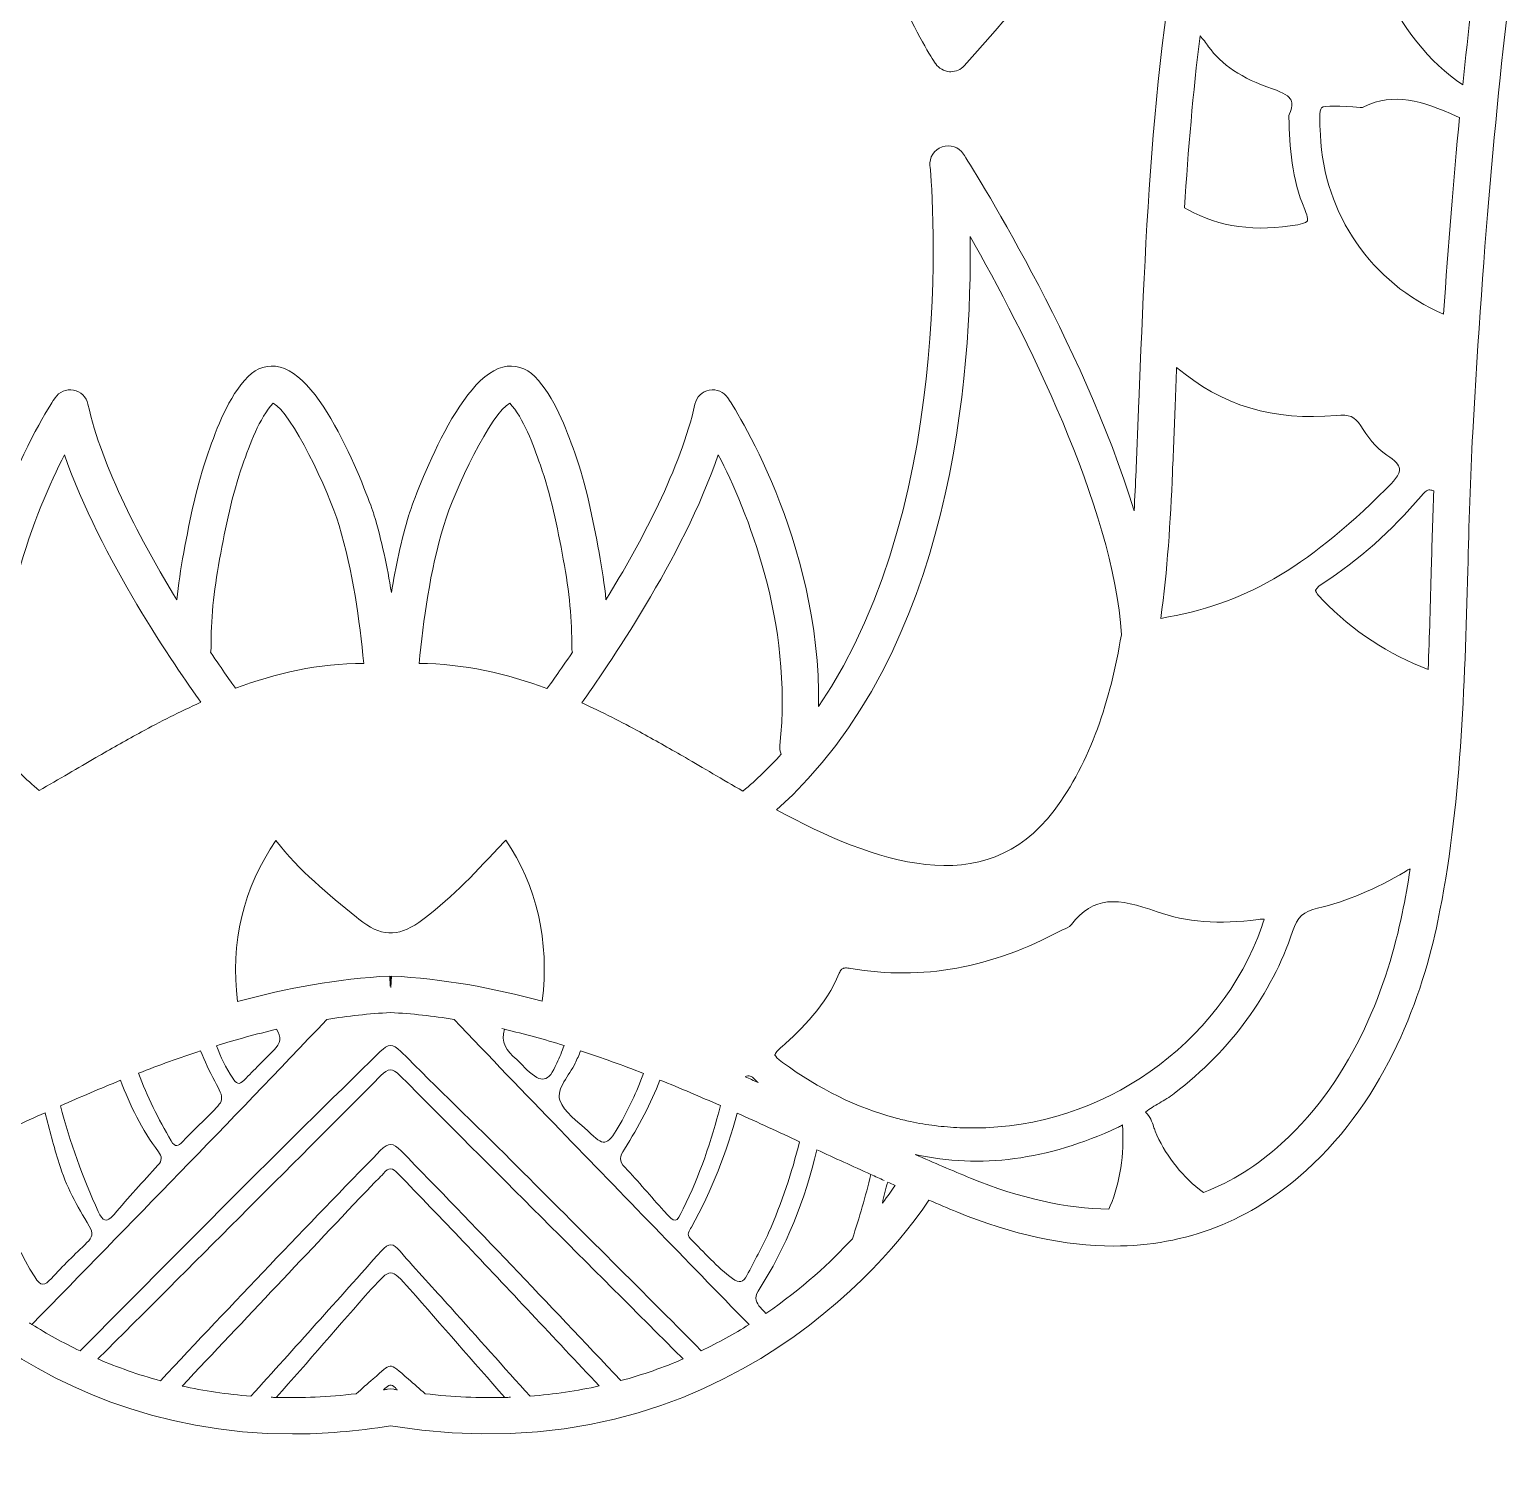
# Model space of a CAD drawing. Extents: x 467 to 2534, y -2987 to -13.
# Drawn here: x 1389.7 to 1841.4, y -2986.7 to -2541.4 of the extents above; entities that cross this region are included whole.
import ezdxf

# ---------------------------------------------------------------- set-up
doc = ezdxf.new("R2010")
doc.units = 0
doc.header["$MEASUREMENT"] = 0
doc.layers.add('Layer 1', color=7, linetype='Continuous')

# ---------------------------------------------------------------- blocks, each defined once
blk = doc.blocks.new('block 2')
at = {"layer": 'Layer 1', "lineweight": 0}
for points, knots in [([(2529.46, -1453.51), (2526.66, -1452.4), (2523.54, -1453.69), (2522.31, -1456.43), (2522.01, -1457.14), (2505.06, -1493.98), (2462.33, -1535.12), (2461.96, -1524.73), (2462.23, -1514.31), (2463.46, -1503.86), (2465.51, -1486.58), (2472.78, -1450.83), (2489.36, -1439.91), (2448.7, -1466.6), (2405.02, -1490.26), (2349.29, -1559.44), (2349.18, -1550.69), (2349.51, -1541.88), (2350.55, -1533.09), (2352.56, -1515.79), (2359.83, -1480.06), (2376.47, -1469.14), (2332.22, -1498.2), (2284.39, -1523.62), (2221.44, -1607.9), (2220.15, -1592.27), (2219.84, -1576.66), (2221.67, -1561.01), (2223.71, -1543.71), (2230.98, -1507.92), (2247.57, -1497.05), (2201.24, -1527.46), (2150.89, -1553.93), (2083.38, -1648.38), (2078.18, -1655.68), (2073.43, -1663.39), (2069.41, -1671.45), (2068.67, -1658.58), (2068.71, -1645.7), (2070.22, -1632.76), (2072.24, -1615.46), (2079.51, -1579.68), (2096.13, -1568.76), (2067.51, -1587.56), (2037.38, -1604.86), (2002.64, -1637.56), (2001.15, -1616.4), (1985.47, -1599.69), (1974.86, -1588.38), (1960.13, -1572.71), (1944.55, -1557.53), (1928.53, -1543.21), (1922.83, -1538.13), (1916.99, -1533.18), (1911.36, -1528.38), (1909.94, -1527.19), (1908.55, -1525.99), (1907.16, -1524.8), (1924.28, -1508.4), (1986.82, -1437.6), (2002.4, -1266.13), (2020.09, -1071.6), (1834.51, -783.21), (1826.61, -771.04), (1826.61, -771.04), (1826.16, -771.31), (1826.16, -771.31), (1826.06, -770.89), (1825.96, -770.46), (1825.84, -770.02), (1801.91, -674.85), (1777.15, -576.45), (1776.9, -476.35), (1776.9, -476.35), (1776.86, -467.66), (1776.86, -467.66), (1776.47, -328.94), (1776.03, -171.69), (1864.04, -53.82), (1864.04, -53.82), (1894.69, -12.76), (1894.69, -12.76), (1894.69, -12.76), (1855.9, -46.24), (1855.9, -46.24), (1855.26, -46.8), (1791.47, -102.35), (1728.66, -198.53), (1670.68, -287.35), (1601.55, -430.11), (1601.55, -606.03), (1601.55, -606.03), (1602.51, -629.38), (1602.51, -629.38), (1534.49, -529.66), (1505.77, -471.11), (1505.48, -470.5), (1505.48, -470.5), (1500.45, -460.17), (1500.45, -460.17), (1500.45, -460.17), (1495.41, -470.5), (1495.41, -470.5), (1495.12, -471.11), (1466.41, -529.66), (1398.39, -629.38), (1398.39, -629.38), (1399.35, -605.8), (1399.35, -605.8), (1399.35, -430.11), (1330.22, -287.35), (1272.24, -198.53), (1209.43, -102.35), (1145.62, -46.8), (1144.99, -46.24), (1144.99, -46.24), (1106.21, -12.76), (1106.21, -12.76), (1106.21, -12.76), (1136.85, -53.82), (1136.85, -53.82), (1224.87, -171.69), (1224.42, -328.92), (1224.03, -467.63), (1224.03, -467.63), (1224, -476.35), (1224, -476.35), (1223.74, -576.45), (1199, -674.85), (1175.06, -770.02), (1174.94, -770.46), (1174.84, -770.89), (1174.73, -771.31), (1174.73, -771.31), (1174.29, -771.04), (1174.29, -771.04), (1166.39, -783.21), (980.81, -1071.6), (998.5, -1266.13), (1014.08, -1437.59), (1076.62, -1508.4), (1093.73, -1524.8), (1092.35, -1525.99), (1090.95, -1527.17), (1089.55, -1528.37), (1083.9, -1533.16), (1078.07, -1538.13), (1072.37, -1543.21), (1056.33, -1557.54), (1040.75, -1572.75), (1026.04, -1588.38), (1015.43, -1599.69), (999.73, -1616.4), (998.26, -1637.56), (963.52, -1604.86), (933.38, -1587.56), (904.77, -1568.76), (921.39, -1579.68), (928.66, -1615.46), (930.67, -1632.76), (932.19, -1645.7), (932.22, -1658.58), (931.49, -1671.45), (927.46, -1663.39), (922.72, -1655.68), (917.52, -1648.38), (850.01, -1553.93), (799.66, -1527.46), (753.33, -1497.05), (769.91, -1507.92), (777.18, -1543.71), (779.23, -1561.01), (781.06, -1576.66), (780.75, -1592.27), (779.45, -1607.9), (716.5, -1523.62), (668.67, -1498.2), (624.45, -1469.14), (641.07, -1480.06), (648.33, -1515.79), (650.35, -1533.09), (651.39, -1541.88), (651.71, -1550.69), (651.61, -1559.44), (595.88, -1490.26), (552.2, -1466.6), (511.53, -1439.91), (528.12, -1450.83), (535.39, -1486.58), (537.44, -1503.86), (538.67, -1514.31), (538.94, -1524.73), (538.56, -1535.14), (495.8, -1493.95), (478.89, -1457.12), (478.58, -1456.43), (477.36, -1453.69), (474.23, -1452.4), (471.43, -1453.51), (468.64, -1454.6), (467.22, -1457.69), (468.19, -1460.52), (468.53, -1461.53), (487.8, -1515.53), (535.25, -1573.57), (539.16, -1578.35), (543.26, -1583.14), (547.54, -1587.92), (572.08, -1615.39), (603.01, -1642.86), (641.36, -1665.25), (645.86, -1667.9), (650.54, -1670.47), (655.26, -1672.98), (666.75, -1679.06), (678.86, -1684.6), (691.61, -1689.6), (695.99, -1691.34), (700.52, -1693.03), (705.09, -1694.58), (712.22, -1697.09), (719.52, -1699.36), (727.05, -1701.44), (742.29, -1705.66), (756.83, -1709.87), (770.7, -1714.05), (775.61, -1715.54), (780.46, -1716.99), (785.24, -1718.44), (791.57, -1720.42), (797.74, -1722.36), (803.79, -1724.33), (808.38, -1725.79), (812.85, -1727.24), (817.25, -1728.73), (824.69, -1731.2), (831.91, -1733.66), (838.92, -1736.12), (824.16, -1753.71), (812.62, -1777.16), (804.59, -1805.94), (796.16, -1836.13), (793.33, -1869.47), (796.19, -1905.03), (796.86, -1913.36), (798.39, -1921.55), (799.86, -1929.47), (801.84, -1940.01), (803.68, -1949.98), (803.67, -1960.2), (803.65, -1970.62), (802.25, -1981.32), (800.88, -1991.66), (799.55, -2001.9), (798.15, -2012.48), (798.02, -2023.15), (797.69, -2049.1), (805.03, -2075.53), (818.73, -2097.6), (822.16, -2103.14), (826, -2108.43), (829.72, -2113.55), (834.24, -2119.8), (838.51, -2125.68), (842.18, -2132.05), (849.57, -2144.9), (849.31, -2156.31), (849.02, -2169.5), (848.83, -2177.92), (848.63, -2186.62), (850.46, -2196.24), (859.11, -2241.87), (894.04, -2276.66), (931.34, -2296.41), (845.27, -2282.98), (775.65, -2255.4), (753.11, -2235.68), (753.11, -2235.68), (745.04, -2243.34), (745.04, -2243.34), (746.78, -2245.54), (788.29, -2297.74), (859.99, -2343.72), (911.24, -2376.57), (985.75, -2410.56), (1074.79, -2410.55), (1094.47, -2410.55), (1114.88, -2408.89), (1135.88, -2405.19), (1004.05, -2511.85), (828.85, -2475.27), (821.16, -2473.6), (821.16, -2473.6), (821.14, -2473.73), (821.14, -2473.73), (821.14, -2473.73), (819.86, -2473.43), (819.86, -2473.43), (819.86, -2473.43), (819.86, -2479.3), (819.86, -2479.3), (819.86, -2479.3), (817.52, -2484.09), (817.52, -2484.09), (817.52, -2484.09), (818, -2484.26), (818, -2484.26), (818, -2484.26), (817.98, -2484.3), (817.98, -2484.3), (821.5, -2485.63), (905.38, -2516.96), (1015.15, -2522.5), (1025.87, -2523.03), (1036.45, -2523.3), (1046.89, -2523.3), (1084.88, -2523.3), (1121, -2519.7), (1155.06, -2512.67), (1161.03, -2557.91), (1165.33, -2606.49), (1168.57, -2665.02), (1169.34, -2678.86), (1169.74, -2693.31), (1170.11, -2707.27), (1171.08, -2743.03), (1172.11, -2780.03), (1179.29, -2814.77), (1183.93, -2837.21), (1194.7, -2868.69), (1219.68, -2891.32), (1248.16, -2917.1), (1284.2, -2921.37), (1326.79, -2904), (1329.64, -2902.84), (1332.51, -2901.61), (1335.36, -2900.4), (1341.96, -2910.43), (1386.02, -2972.1), (1470.35, -2972.1), (1479.87, -2972.1), (1489.9, -2971.31), (1500.45, -2969.59), (1604.45, -2986.69), (1658.19, -2911.56), (1665.54, -2900.4), (1668.39, -2901.61), (1671.26, -2902.84), (1674.11, -2904), (1691.22, -2910.98), (1707.28, -2914.46), (1722.21, -2914.46), (1744.44, -2914.46), (1764.19, -2906.74), (1781.22, -2891.32), (1806.2, -2868.69), (1816.96, -2837.21), (1821.61, -2814.77), (1828.79, -2780.03), (1829.81, -2743.03), (1830.79, -2707.27), (1831.16, -2693.31), (1831.55, -2678.86), (1832.32, -2665.02), (1835.56, -2606.49), (1839.86, -2557.91), (1845.84, -2512.67), (1879.9, -2519.72), (1916.02, -2523.3), (1954, -2523.3), (1964.43, -2523.3), (1975.03, -2523.03), (1985.74, -2522.5), (2095.5, -2516.96), (2179.4, -2485.63), (2182.91, -2484.3), (2182.91, -2484.3), (2182.9, -2484.24), (2182.9, -2484.24), (2182.9, -2484.24), (2183.43, -2484.06), (2183.43, -2484.06), (2183.43, -2484.06), (2181.04, -2479.02), (2181.04, -2479.02), (2181.04, -2479.02), (2181.04, -2473.43), (2181.04, -2473.43), (2181.04, -2473.43), (2179.6, -2473.48), (2179.6, -2473.48), (2179.6, -2473.48), (2179.07, -2473.75), (2179.07, -2473.75), (2164.96, -2476.7), (1994.19, -2509.67), (1865.02, -2405.19), (1886.02, -2408.89), (1906.41, -2410.55), (1926.1, -2410.55), (2015.14, -2410.55), (2089.66, -2376.57), (2140.9, -2343.72), (2212.6, -2297.74), (2254.12, -2245.54), (2255.86, -2243.34), (2255.86, -2243.34), (2247.79, -2235.68), (2247.79, -2235.68), (2225.25, -2255.4), (2155.63, -2282.98), (2069.58, -2296.41), (2106.86, -2276.66), (2141.79, -2241.87), (2150.44, -2196.24), (2152.27, -2186.62), (2152.06, -2177.92), (2151.87, -2169.5), (2151.58, -2156.31), (2151.33, -2144.9), (2158.72, -2132.05), (2162.39, -2125.68), (2166.65, -2119.8), (2171.17, -2113.55), (2174.89, -2108.43), (2178.73, -2103.14), (2182.16, -2097.6), (2195.87, -2075.53), (2203.2, -2049.1), (2202.88, -2023.15), (2202.74, -2012.48), (2201.34, -2001.9), (2200.01, -1991.66), (2198.65, -1981.32), (2197.25, -1970.62), (2197.23, -1960.2), (2197.21, -1949.98), (2199.06, -1940.01), (2201.04, -1929.47), (2202.5, -1921.55), (2204.04, -1913.36), (2204.7, -1905.03), (2207.57, -1869.47), (2204.74, -1836.13), (2196.31, -1805.94), (2188.27, -1777.14), (2176.74, -1753.69), (2161.98, -1736.1), (2194.55, -1724.72), (2231.51, -1713.22), (2273.85, -1701.44), (2465.76, -1648.15), (2532.07, -1462.41), (2532.7, -1460.52), (2533.68, -1457.69), (2532.26, -1454.6), (2529.46, -1453.51)], [0, 0, 0, 0, 1, 1, 1, 2, 2, 2, 3, 3, 3, 4, 4, 4, 5, 5, 5, 6, 6, 6, 7, 7, 7, 8, 8, 8, 9, 9, 9, 10, 10, 10, 11, 11, 11, 12, 12, 12, 13, 13, 13, 14, 14, 14, 15, 15, 15, 16, 16, 16, 17, 17, 17, 18, 18, 18, 19, 19, 19, 20, 20, 20, 21, 21, 21, 22, 22, 22, 23, 23, 23, 24, 24, 24, 25, 25, 25, 26, 26, 26, 27, 27, 27, 28, 28, 28, 29, 29, 29, 30, 30, 30, 31, 31, 31, 32, 32, 32, 33, 33, 33, 34, 34, 34, 35, 35, 35, 36, 36, 36, 37, 37, 37, 38, 38, 38, 39, 39, 39, 40, 40, 40, 41, 41, 41, 42, 42, 42, 43, 43, 43, 44, 44, 44, 45, 45, 45, 46, 46, 46, 47, 47, 47, 48, 48, 48, 49, 49, 49, 50, 50, 50, 51, 51, 51, 52, 52, 52, 53, 53, 53, 54, 54, 54, 55, 55, 55, 56, 56, 56, 57, 57, 57, 58, 58, 58, 59, 59, 59, 60, 60, 60, 61, 61, 61, 62, 62, 62, 63, 63, 63, 64, 64, 64, 65, 65, 65, 66, 66, 66, 67, 67, 67, 68, 68, 68, 69, 69, 69, 70, 70, 70, 71, 71, 71, 72, 72, 72, 73, 73, 73, 74, 74, 74, 75, 75, 75, 76, 76, 76, 77, 77, 77, 78, 78, 78, 79, 79, 79, 80, 80, 80, 81, 81, 81, 82, 82, 82, 83, 83, 83, 84, 84, 84, 85, 85, 85, 86, 86, 86, 87, 87, 87, 88, 88, 88, 89, 89, 89, 90, 90, 90, 91, 91, 91, 92, 92, 92, 93, 93, 93, 94, 94, 94, 95, 95, 95, 96, 96, 96, 97, 97, 97, 98, 98, 98, 99, 99, 99, 100, 100, 100, 101, 101, 101, 102, 102, 102, 103, 103, 103, 104, 104, 104, 105, 105, 105, 106, 106, 106, 107, 107, 107, 108, 108, 108, 109, 109, 109, 110, 110, 110, 111, 111, 111, 112, 112, 112, 113, 113, 113, 114, 114, 114, 115, 115, 115, 116, 116, 116, 117, 117, 117, 118, 118, 118, 119, 119, 119, 120, 120, 120, 121, 121, 121, 122, 122, 122, 123, 123, 123, 124, 124, 124, 125, 125, 125, 126, 126, 126, 127, 127, 127, 128, 128, 128, 129, 129, 129, 130, 130, 130, 131, 131, 131, 132, 132, 132, 133, 133, 133, 134, 134, 134, 135, 135, 135, 136, 136, 136, 137, 137, 137, 138, 138, 138, 139, 139, 139, 140, 140, 140, 141, 141, 141, 142, 142, 142, 143, 143, 143, 144, 144, 144, 145, 145, 145, 146, 146, 146, 147, 147, 147, 148, 148, 148, 149, 149, 149, 150, 150, 150, 151, 151, 151, 152, 152, 152, 152]), ([(1729.9, -2655.82), (1729.61, -2662.78), (1729.34, -2669.76), (1729.05, -2676.74), (1728.88, -2680.84), (1728.68, -2684.95), (1728.45, -2689.04), (1712.84, -2637.32), (1678.01, -2582.55), (1676.14, -2579.61), (1674.72, -2577.43), (1672.01, -2576.51), (1669.57, -2577.36), (1667.13, -2578.21), (1665.59, -2580.64), (1665.86, -2583.21), (1665.98, -2584.37), (1675.73, -2684.35), (1631.72, -2749.04), (1632.47, -2697.75), (1605.13, -2656.25), (1603.89, -2654.35), (1602.64, -2652.51), (1600.41, -2651.57), (1598.19, -2651.98), (1595.99, -2652.39), (1594.25, -2654.1), (1593.77, -2656.28), (1589.56, -2675.63), (1577.27, -2698.68), (1566.5, -2716.31), (1566.04, -2711.7), (1565.34, -2706.89), (1564.4, -2701.81), (1562.46, -2691.31), (1560.43, -2681.07), (1556.91, -2671.23), (1554.2, -2663.6), (1550.82, -2654.11), (1544.68, -2647.83), (1541.96, -2645.07), (1538.48, -2644.03), (1534.87, -2644.92), (1520.04, -2648.55), (1506.2, -2689.79), (1506.06, -2690.2), (1503.67, -2698.14), (1501.98, -2706.19), (1500.7, -2714.06), (1499.44, -2706.19), (1497.75, -2698.14), (1495.35, -2690.2), (1495.23, -2689.79), (1481.37, -2648.55), (1466.54, -2644.92), (1462.93, -2644.03), (1459.44, -2645.07), (1456.73, -2647.83), (1450.59, -2654.11), (1447.21, -2663.6), (1444.5, -2671.23), (1441, -2681.07), (1438.95, -2691.31), (1437.01, -2701.81), (1436.07, -2706.89), (1435.38, -2711.7), (1434.91, -2716.31), (1424.14, -2698.68), (1411.87, -2675.63), (1407.64, -2656.28), (1407.16, -2654.1), (1405.42, -2652.39), (1403.22, -2651.98), (1401, -2651.57), (1398.78, -2652.51), (1397.54, -2654.35), (1396.27, -2656.25), (1368.94, -2697.75), (1369.69, -2749.04), (1325.68, -2684.35), (1335.42, -2584.37), (1335.54, -2583.21), (1335.82, -2580.64), (1334.28, -2578.21), (1331.84, -2577.36), (1329.4, -2576.51), (1326.69, -2577.43), (1325.29, -2579.61), (1323.38, -2582.58), (1287.9, -2638.36), (1272.53, -2690.51), (1272.25, -2685.92), (1272.03, -2681.33), (1271.84, -2676.74), (1271.55, -2669.78), (1271.28, -2662.83), (1271.01, -2655.87), (1268.72, -2598.21), (1266.33, -2538.63), (1252.38, -2480.49), (1258.33, -2477.66), (1264.2, -2474.71), (1269.95, -2471.6), (1274.49, -2483.1), (1288.77, -2513.56), (1324.54, -2552.53), (1325.61, -2553.69), (1327.1, -2554.34), (1328.67, -2554.34), (1328.8, -2554.34), (1328.94, -2554.34), (1329.06, -2554.33), (1330.77, -2554.21), (1332.32, -2553.32), (1333.27, -2551.9), (1334.08, -2550.76), (1352.42, -2523.49), (1354.76, -2488.27), (1354.77, -2488.27), (1354.77, -2488.27), (1354.77, -2488.27), (1359.77, -2486.36), (1365.03, -2484.24), (1370.46, -2481.91), (1376.22, -2487.13), (1391.63, -2501.97), (1394.99, -2514.96), (1395.56, -2517.13), (1397.35, -2518.75), (1399.57, -2519.09), (1399.84, -2519.12), (1400.13, -2519.14), (1400.4, -2519.14), (1402.31, -2519.14), (1404.14, -2518.15), (1405.16, -2516.49), (1405.98, -2515.16), (1425.27, -2483.58), (1425.27, -2453.77), (1425.27, -2453.41), (1425.21, -2453.07), (1425.15, -2452.73), (1425.16, -2452.73), (1425.16, -2452.73), (1425.16, -2452.73), (1426.68, -2451.72), (1428.2, -2450.7), (1429.7, -2449.67), (1429.7, -2449.67), (1429.7, -2449.67), (1429.72, -2449.67), (1443.25, -2465.53), (1461.53, -2490.08), (1461.9, -2499.82), (1462, -2502.4), (1463.85, -2504.55), (1466.37, -2505.08), (1466.75, -2505.15), (1467.12, -2505.2), (1467.5, -2505.2), (1469.61, -2505.2), (1471.59, -2503.99), (1472.53, -2502.01), (1473.76, -2499.45), (1502.48, -2438.56), (1490.88, -2389.37), (1490.79, -2389.08), (1490.69, -2388.79), (1490.57, -2388.5), (1490.57, -2388.5), (1490.59, -2388.48), (1490.59, -2388.48), (1494.22, -2382.68), (1497.53, -2376.61), (1500.45, -2370.28), (1503.37, -2376.61), (1506.68, -2382.68), (1510.31, -2388.48), (1510.31, -2388.48), (1510.33, -2388.5), (1510.33, -2388.5), (1510.21, -2388.79), (1510.09, -2389.08), (1510.02, -2389.37), (1498.42, -2438.56), (1527.14, -2499.45), (1528.36, -2502.01), (1529.3, -2503.99), (1531.28, -2505.2), (1533.4, -2505.2), (1533.77, -2505.2), (1534.15, -2505.15), (1534.52, -2505.08), (1537.05, -2504.55), (1538.89, -2502.4), (1539, -2499.82), (1539.37, -2490.08), (1557.65, -2465.53), (1571.18, -2449.67), (1571.19, -2449.67), (1571.19, -2449.67), (1571.19, -2449.67), (1572.7, -2450.7), (1574.21, -2451.72), (1575.73, -2452.73), (1575.68, -2453.07), (1575.63, -2453.41), (1575.63, -2453.77), (1575.63, -2483.58), (1594.91, -2515.16), (1595.73, -2516.49), (1596.76, -2518.15), (1598.58, -2519.14), (1600.49, -2519.14), (1600.77, -2519.14), (1601.04, -2519.12), (1601.33, -2519.09), (1603.55, -2518.75), (1605.34, -2517.13), (1605.9, -2514.96), (1609.26, -2501.97), (1624.67, -2487.13), (1630.44, -2481.91), (1635.87, -2484.24), (1641.12, -2486.36), (1646.12, -2488.27), (1646.12, -2488.27), (1646.12, -2488.27), (1646.14, -2488.27), (1648.48, -2523.49), (1666.82, -2550.76), (1667.62, -2551.9), (1668.58, -2553.32), (1670.13, -2554.21), (1671.84, -2554.33), (1671.97, -2554.34), (1672.09, -2554.34), (1672.23, -2554.34), (1673.8, -2554.34), (1675.28, -2553.69), (1676.36, -2552.53), (1712.12, -2513.56), (1726.39, -2483.1), (1730.93, -2471.62), (1736.7, -2474.71), (1742.57, -2477.66), (1748.52, -2480.49), (1734.56, -2538.61), (1732.17, -2598.18), (1729.9, -2655.82)], [0, 0, 0, 0, 1, 1, 1, 2, 2, 2, 3, 3, 3, 4, 4, 4, 5, 5, 5, 6, 6, 6, 7, 7, 7, 8, 8, 8, 9, 9, 9, 10, 10, 10, 11, 11, 11, 12, 12, 12, 13, 13, 13, 14, 14, 14, 15, 15, 15, 16, 16, 16, 17, 17, 17, 18, 18, 18, 19, 19, 19, 20, 20, 20, 21, 21, 21, 22, 22, 22, 23, 23, 23, 24, 24, 24, 25, 25, 25, 26, 26, 26, 27, 27, 27, 28, 28, 28, 29, 29, 29, 30, 30, 30, 31, 31, 31, 32, 32, 32, 33, 33, 33, 34, 34, 34, 35, 35, 35, 36, 36, 36, 37, 37, 37, 38, 38, 38, 39, 39, 39, 40, 40, 40, 41, 41, 41, 42, 42, 42, 43, 43, 43, 44, 44, 44, 45, 45, 45, 46, 46, 46, 47, 47, 47, 48, 48, 48, 49, 49, 49, 50, 50, 50, 51, 51, 51, 52, 52, 52, 53, 53, 53, 54, 54, 54, 55, 55, 55, 56, 56, 56, 57, 57, 57, 58, 58, 58, 59, 59, 59, 60, 60, 60, 61, 61, 61, 62, 62, 62, 63, 63, 63, 64, 64, 64, 65, 65, 65, 66, 66, 66, 67, 67, 67, 68, 68, 68, 69, 69, 69, 70, 70, 70, 71, 71, 71, 72, 72, 72, 73, 73, 73, 74, 74, 74, 75, 75, 75, 76, 76, 76, 77, 77, 77, 78, 78, 78, 79, 79, 79, 80, 80, 80, 81, 81, 81, 82, 82, 82, 83, 83, 83, 83]), ([(1829.25, -2558.4), (1818.86, -2551.41), (1810.43, -2540.79), (1804.22, -2526.75), (1800.87, -2519.19), (1798.65, -2510.59), (1797.27, -2499.84), (1809.49, -2503.82), (1822.01, -2507.3), (1834.86, -2510.28), (1832.8, -2525.85), (1830.94, -2541.8), (1829.25, -2558.4)], [0, 0, 0, 0, 1, 1, 1, 2, 2, 2, 3, 3, 3, 4, 4, 4, 4]), ([(1780.77, -2596.56), (1781.93, -2599.25), (1781.64, -2600.02), (1781.57, -2600.16), (1781.51, -2600.26), (1781.08, -2600.86), (1778.67, -2601.27), (1765.81, -2603.54), (1754.48, -2601.98), (1745.01, -2596.66), (1745.01, -2596.66), (1743.93, -2596.05), (1743.93, -2596.05), (1745.04, -2578.33), (1746.52, -2560.81), (1748.67, -2543.37), (1749.61, -2544.34), (1750.48, -2545.43), (1751.32, -2546.66), (1755.06, -2552.14), (1761.47, -2556.39), (1770.93, -2559.61), (1774.29, -2560.78), (1776.05, -2561.85), (1776.61, -2563.11), (1777.04, -2564.05), (1776.88, -2565.43), (1776.13, -2567.24), (1776.13, -2567.24), (1775.93, -2567.74), (1775.93, -2567.74), (1775.93, -2567.74), (1775.93, -2568.27), (1775.93, -2568.27), (1776.1, -2577.45), (1776.8, -2587.22), (1780.77, -2596.56)], [0, 0, 0, 0, 1, 1, 1, 2, 2, 2, 3, 3, 3, 4, 4, 4, 5, 5, 5, 6, 6, 6, 7, 7, 7, 8, 8, 8, 9, 9, 9, 10, 10, 10, 11, 11, 11, 12, 12, 12, 12]), ([(1823.36, -2628.67), (1801.23, -2619.17), (1786.76, -2598.2), (1785.58, -2573.71), (1785.4, -2569.8), (1785.21, -2566.12), (1785.93, -2565.42), (1786.83, -2564.53), (1791.68, -2564.85), (1797.82, -2565.28), (1797.82, -2565.28), (1798.5, -2565.33), (1798.5, -2565.33), (1798.5, -2565.33), (1799.12, -2565.02), (1799.12, -2565.02), (1807.94, -2560.74), (1816.83, -2563.13), (1827.44, -2568.04), (1827.44, -2568.04), (1828.26, -2568.42), (1828.26, -2568.42), (1826.42, -2587.48), (1824.8, -2607.44), (1823.36, -2628.67)], [0, 0, 0, 0, 1, 1, 1, 2, 2, 2, 3, 3, 3, 4, 4, 4, 5, 5, 5, 6, 6, 6, 7, 7, 7, 8, 8, 8, 8]), ([(1678.17, -2604.87), (1694.36, -2633.35), (1722.24, -2687.58), (1724.56, -2726.98), (1721.17, -2747.15), (1715.16, -2765.9), (1703.92, -2780.9), (1682.71, -2809.21), (1648.66, -2796.8), (1618.84, -2780.74), (1673.05, -2732.27), (1678.8, -2645.99), (1678.17, -2604.87)], [0, 0, 0, 0, 1, 1, 1, 2, 2, 2, 3, 3, 3, 4, 4, 4, 4]), ([(1790.52, -2659.73), (1794.41, -2659.35), (1796.15, -2660.09), (1797.94, -2662.9), (1799.85, -2665.92), (1802.49, -2669.68), (1806.01, -2671.93), (1808.43, -2673.5), (1809.76, -2674.93), (1809.88, -2676.09), (1810.07, -2677.76), (1807.85, -2680.2), (1805.67, -2682.35), (1780.48, -2707.17), (1762.31, -2717.61), (1736.64, -2721.98), (1738.69, -2707.3), (1739.6, -2692.17), (1740.23, -2677.22), (1740.52, -2670.22), (1740.79, -2663.24), (1741.06, -2656.26), (1741.22, -2652.51), (1741.35, -2648.76), (1741.51, -2645.02), (1755.06, -2656.67), (1771.52, -2661.64), (1790.52, -2659.73)], [0, 0, 0, 0, 1, 1, 1, 2, 2, 2, 3, 3, 3, 4, 4, 4, 5, 5, 5, 6, 6, 6, 7, 7, 7, 8, 8, 8, 9, 9, 9, 9]), ([(1445.21, -2732.35), (1445.33, -2731.89), (1445.42, -2731.41), (1445.4, -2730.92), (1445.3, -2722.74), (1446.15, -2713.89), (1448.01, -2703.85), (1449.87, -2693.82), (1451.8, -2684.06), (1455.04, -2674.98), (1457.31, -2668.57), (1460.14, -2660.63), (1464.43, -2655.99), (1470.02, -2658.82), (1481.35, -2682.59), (1484.65, -2693.45), (1488.95, -2707.64), (1490.86, -2722.57), (1492.22, -2735.83), (1478.42, -2735.73), (1465.13, -2738.87), (1452.89, -2743.37), (1451.82, -2741.89), (1448.97, -2737.95), (1445.21, -2732.35)], [0, 0, 0, 0, 1, 1, 1, 2, 2, 2, 3, 3, 3, 4, 4, 4, 5, 5, 5, 6, 6, 6, 7, 7, 7, 8, 8, 8, 8]), ([(1509.18, -2735.83), (1510.55, -2722.57), (1512.46, -2707.64), (1516.76, -2693.45), (1520.05, -2682.59), (1531.4, -2658.82), (1536.98, -2655.99), (1541.28, -2660.63), (1544.1, -2668.57), (1546.38, -2674.98), (1549.61, -2684.06), (1551.55, -2693.82), (1553.41, -2703.85), (1555.27, -2713.89), (1556.13, -2722.74), (1556.01, -2730.92), (1555.99, -2731.41), (1556.08, -2731.89), (1556.2, -2732.35), (1552.27, -2738.19), (1549.37, -2742.2), (1548.4, -2743.53), (1536.21, -2738.99), (1522.96, -2735.82), (1509.18, -2735.83)], [0, 0, 0, 0, 1, 1, 1, 2, 2, 2, 3, 3, 3, 4, 4, 4, 5, 5, 5, 6, 6, 6, 7, 7, 7, 8, 8, 8, 8]), ([(1381.19, -2763.66), (1381.55, -2762.83), (1381.72, -2761.89), (1381.6, -2760.92), (1377.44, -2723.34), (1391.68, -2688.86), (1400.45, -2671.79), (1411.26, -2703.22), (1434.91, -2737.5), (1442.24, -2747.73), (1435.74, -2750.61), (1429.65, -2753.75), (1424.05, -2756.8), (1419.67, -2759.19), (1415.35, -2761.67), (1411.02, -2764.14), (1411.02, -2764.14), (1410.06, -2764.69), (1410.06, -2764.69), (1407.37, -2766.22), (1404.53, -2767.9), (1401.6, -2769.62), (1398.71, -2771.29), (1395.74, -2773.03), (1392.71, -2774.79), (1388.6, -2771.32), (1384.76, -2767.59), (1381.19, -2763.66)], [0, 0, 0, 0, 1, 1, 1, 2, 2, 2, 3, 3, 3, 4, 4, 4, 5, 5, 5, 6, 6, 6, 7, 7, 7, 8, 8, 8, 9, 9, 9, 9]), ([(1608.5, -2774.96), (1605.36, -2773.15), (1602.27, -2771.36), (1599.3, -2769.62), (1596.36, -2767.9), (1593.53, -2766.22), (1590.84, -2764.69), (1590.84, -2764.69), (1590.14, -2764.28), (1590.14, -2764.28), (1585.72, -2761.75), (1581.31, -2759.23), (1576.84, -2756.8), (1571.37, -2753.82), (1565.39, -2750.75), (1559.05, -2747.9), (1566.25, -2737.9), (1590.1, -2703.41), (1600.95, -2671.79), (1609.72, -2688.86), (1623.99, -2723.34), (1619.81, -2760.92), (1619.71, -2761.89), (1619.88, -2762.83), (1620.22, -2763.66), (1616.6, -2767.66), (1612.69, -2771.44), (1608.5, -2774.96)], [0, 0, 0, 0, 1, 1, 1, 2, 2, 2, 3, 3, 3, 4, 4, 4, 5, 5, 5, 6, 6, 6, 7, 7, 7, 8, 8, 8, 9, 9, 9, 9]), ([(1819.61, -2706.96), (1819.34, -2717.11), (1819.05, -2727.39), (1818.62, -2737.64), (1806.57, -2733.17), (1795.65, -2725.99), (1786.15, -2716.21), (1784.15, -2714.16), (1784.12, -2713.48), (1784.12, -2713.36), (1784.13, -2713.33), (1784.22, -2712.64), (1786.47, -2711.19), (1797.31, -2704.18), (1807.41, -2695.19), (1816.45, -2684.47), (1818.28, -2682.32), (1819.03, -2682.51), (1819.75, -2682.71), (1819.75, -2682.71), (1820.34, -2682.88), (1820.34, -2682.88), (1820.05, -2690.94), (1819.81, -2699.03), (1819.61, -2706.96)], [0, 0, 0, 0, 1, 1, 1, 2, 2, 2, 3, 3, 3, 4, 4, 4, 5, 5, 5, 6, 6, 6, 7, 7, 7, 8, 8, 8, 8]), ([(1453.51, -2839.48), (1451.22, -2821.68), (1455.38, -2804.29), (1465.3, -2790.11), (1472.4, -2799.38), (1481.34, -2806.63), (1490.01, -2813.64), (1490.01, -2813.64), (1490.72, -2814.22), (1490.72, -2814.22), (1497.27, -2819.55), (1502.6, -2819.82), (1509.08, -2815.21), (1518.25, -2808.69), (1525.63, -2800.81), (1533.45, -2792.45), (1534.22, -2791.63), (1534.99, -2790.81), (1535.75, -2789.98), (1545.27, -2803.73), (1549.23, -2821.12), (1546.96, -2839.38), (1531.91, -2835.3), (1516.54, -2832.5), (1500.72, -2831.66), (1500.72, -2831.66), (1500.53, -2835.19), (1500.53, -2835.19), (1500.53, -2835.19), (1500.43, -2831.66), (1500.43, -2831.66), (1500.43, -2831.66), (1500.35, -2834.79), (1500.35, -2834.79), (1500.35, -2834.79), (1500.18, -2831.66), (1500.18, -2831.66), (1484.2, -2832.5), (1468.69, -2835.35), (1453.51, -2839.48)], [0, 0, 0, 0, 1, 1, 1, 2, 2, 2, 3, 3, 3, 4, 4, 4, 5, 5, 5, 6, 6, 6, 7, 7, 7, 8, 8, 8, 9, 9, 9, 10, 10, 10, 11, 11, 11, 12, 12, 12, 13, 13, 13, 13]), ([(1810.65, -2812.52), (1806.35, -2833.32), (1796.45, -2862.43), (1773.71, -2883.02), (1766.32, -2889.71), (1758.32, -2894.73), (1749.72, -2898.09), (1749.72, -2898.09), (1748.5, -2897.12), (1748.5, -2897.12), (1742.5, -2892.32), (1737.79, -2886.11), (1734.92, -2879.19), (1734.73, -2878.76), (1734.6, -2878.3), (1734.44, -2877.85), (1734, -2876.52), (1733.39, -2874.66), (1731.95, -2873.37), (1733.22, -2872.34), (1734.68, -2871.49), (1736.2, -2870.62), (1737.72, -2869.75), (1739.31, -2868.83), (1740.79, -2867.68), (1758.35, -2854.12), (1770.55, -2837.38), (1777.07, -2817.96), (1778.54, -2813.59), (1780.4, -2811.87), (1784.75, -2810.86), (1793.66, -2808.78), (1802.46, -2805.08), (1811.67, -2799.57), (1812.22, -2799.24), (1812.7, -2799), (1813.14, -2798.81), (1812.41, -2803.42), (1811.59, -2808), (1810.65, -2812.52)], [0, 0, 0, 0, 1, 1, 1, 2, 2, 2, 3, 3, 3, 4, 4, 4, 5, 5, 5, 6, 6, 6, 7, 7, 7, 8, 8, 8, 9, 9, 9, 10, 10, 10, 11, 11, 11, 12, 12, 12, 13, 13, 13, 13]), ([(1655.2, -2875.18), (1643.29, -2872), (1631.86, -2866.35), (1620.65, -2858.15), (1618.97, -2856.9), (1618.5, -2856.25), (1618.36, -2856), (1618.31, -2855.91), (1618.31, -2855.86), (1618.31, -2855.86), (1618.31, -2855.84), (1618.32, -2855.33), (1619.74, -2853.97), (1619.95, -2853.78), (1620.17, -2853.56), (1620.44, -2853.33), (1626.48, -2848.01), (1633.94, -2840.62), (1638.05, -2830.79), (1638.14, -2830.54), (1638.24, -2830.35), (1638.34, -2830.16), (1638.37, -2830.11), (1638.41, -2830.06), (1638.43, -2830.01), (1638.53, -2829.85), (1638.63, -2829.72), (1638.73, -2829.62), (1638.75, -2829.58), (1638.77, -2829.56), (1638.78, -2829.55), (1638.92, -2829.44), (1639.06, -2829.38), (1639.23, -2829.31), (1639.28, -2829.29), (1639.35, -2829.27), (1639.4, -2829.26), (1639.55, -2829.22), (1639.72, -2829.19), (1639.93, -2829.19), (1640.35, -2829.17), (1640.87, -2829.22), (1641.55, -2829.34), (1663.51, -2833.08), (1684.69, -2829.22), (1706.27, -2817.57), (1706.41, -2817.5), (1706.56, -2817.47), (1706.72, -2817.41), (1707.41, -2817.19), (1708.47, -2816.85), (1709.22, -2815.88), (1715.98, -2807.01), (1723.37, -2807.6), (1735.5, -2811.97), (1744.29, -2815.15), (1754.72, -2815.93), (1766.47, -2814.34), (1767.36, -2814.22), (1767.96, -2814.21), (1768.33, -2814.21), (1768.21, -2814.72), (1767.97, -2815.47), (1767.63, -2816.46), (1754.8, -2852.82), (1718.51, -2878.23), (1679.36, -2878.25), (1679.36, -2878.25), (1678.88, -2878.25), (1678.88, -2878.25), (1676.29, -2878.25), (1673.73, -2878.14), (1671.19, -2877.94), (1668.65, -2877.73), (1666.14, -2877.41), (1663.63, -2877), (1662.38, -2876.8), (1661.14, -2876.56), (1659.91, -2876.3), (1658.32, -2875.98), (1656.75, -2875.58), (1655.2, -2875.18)], [0, 0, 0, 0, 1, 1, 1, 2, 2, 2, 3, 3, 3, 4, 4, 4, 5, 5, 5, 6, 6, 6, 7, 7, 7, 8, 8, 8, 9, 9, 9, 10, 10, 10, 11, 11, 11, 12, 12, 12, 13, 13, 13, 14, 14, 14, 15, 15, 15, 16, 16, 16, 17, 17, 17, 18, 18, 18, 19, 19, 19, 20, 20, 20, 21, 21, 21, 22, 22, 22, 23, 23, 23, 24, 24, 24, 25, 25, 25, 26, 26, 26, 27, 27, 27, 27]), ([(1595.73, -2946.59), (1576.38, -2927.05), (1556.86, -2907.7), (1537.44, -2888.23), (1526.23, -2877), (1514.76, -2866.03), (1503.59, -2854.78), (1501.11, -2852.29), (1499.7, -2852.46), (1497.26, -2854.83), (1466.27, -2885.12), (1435.69, -2915.84), (1405.22, -2946.62), (1399.94, -2944.1), (1395.03, -2941.37), (1390.47, -2938.5), (1390.47, -2938.5), (1390.46, -2938.52), (1390.46, -2938.52), (1390.22, -2938.36), (1389.98, -2938.21), (1389.74, -2938.06), (1389.98, -2938.21), (1390.22, -2938.36), (1390.47, -2938.5), (1420.74, -2907.44), (1451.07, -2876.47), (1480.88, -2844.97), (1487.34, -2843.93), (1493.88, -2843.21), (1500.45, -2842.86), (1506.98, -2843.21), (1513.47, -2843.93), (1519.9, -2844.96), (1530.72, -2856.27), (1541.52, -2867.6), (1552.41, -2878.84), (1571.71, -2898.76), (1591.02, -2918.67), (1610.36, -2938.55), (1605.82, -2941.38), (1600.95, -2944.1), (1595.73, -2946.59)], [0, 0, 0, 0, 1, 1, 1, 2, 2, 2, 3, 3, 3, 4, 4, 4, 5, 5, 5, 6, 6, 6, 7, 7, 7, 8, 8, 8, 9, 9, 9, 10, 10, 10, 11, 11, 11, 12, 12, 12, 13, 13, 13, 14, 14, 14, 14]), ([(1447.06, -2853.03), (1453.13, -2851.15), (1459.26, -2849.46), (1465.42, -2848.01), (1467.07, -2850.36), (1466.68, -2852.38), (1464.75, -2854.31), (1461.68, -2857.39), (1458.54, -2860.43), (1455.55, -2863.59), (1453.88, -2865.35), (1453.1, -2864.6), (1452.02, -2862.97), (1449.87, -2859.78), (1448.27, -2856.46), (1447.06, -2853.03)], [0, 0, 0, 0, 1, 1, 1, 2, 2, 2, 3, 3, 3, 4, 4, 4, 5, 5, 5, 5]), ([(1534.54, -2847.8), (1534.81, -2847.86), (1535.1, -2847.92), (1535.38, -2847.99), (1535.38, -2847.99), (1535.38, -2848.01), (1535.38, -2848.01), (1541.52, -2849.43), (1547.61, -2851.1), (1553.67, -2852.98), (1552.99, -2854.78), (1552.25, -2856.59), (1551.45, -2858.4), (1548.82, -2864.32), (1546.86, -2864.73), (1542.22, -2860.38), (1541.16, -2859.39), (1540.24, -2858.25), (1539.13, -2857.31), (1535.86, -2854.53), (1534.22, -2851.87), (1535.38, -2848.01), (1535.09, -2847.92), (1534.81, -2847.86), (1534.54, -2847.8)], [0, 0, 0, 0, 1, 1, 1, 2, 2, 2, 3, 3, 3, 4, 4, 4, 5, 5, 5, 6, 6, 6, 7, 7, 7, 8, 8, 8, 8]), ([(1423.15, -2861.46), (1429.45, -2859), (1435.78, -2856.7), (1442.18, -2854.6), (1443.39, -2857.74), (1444.84, -2860.82), (1446.51, -2863.9), (1449.63, -2869.63), (1449.51, -2869.7), (1444.82, -2874.32), (1442.09, -2877.02), (1439.34, -2879.68), (1436.68, -2882.43), (1435.33, -2883.84), (1434.41, -2884.37), (1433.15, -2882.24), (1429.12, -2875.43), (1425.79, -2868.5), (1423.15, -2861.46)], [0, 0, 0, 0, 1, 1, 1, 2, 2, 2, 3, 3, 3, 4, 4, 4, 5, 5, 5, 6, 6, 6, 6]), ([(1557.05, -2858.42), (1557.66, -2857.14), (1558.21, -2855.86), (1558.72, -2854.6), (1565.21, -2856.71), (1571.62, -2859.05), (1578, -2861.54), (1575.96, -2867.17), (1573.4, -2872.65), (1570.27, -2877.99), (1566.88, -2883.78), (1565.82, -2884.01), (1560.99, -2879.24), (1557.9, -2876.18), (1553.48, -2873.43), (1552.34, -2869.73), (1551.23, -2866.1), (1555.27, -2862.19), (1557.05, -2858.42)], [0, 0, 0, 0, 1, 1, 1, 2, 2, 2, 3, 3, 3, 4, 4, 4, 5, 5, 5, 6, 6, 6, 6]), ([(1399.23, -2871.46), (1405.32, -2868.76), (1411.46, -2866.13), (1417.64, -2863.64), (1420.44, -2871.35), (1424.21, -2878.71), (1429.24, -2885.57), (1430.37, -2887.09), (1430.44, -2888.21), (1429.09, -2889.7), (1424.53, -2894.64), (1419.98, -2899.64), (1415.64, -2904.78), (1413.24, -2907.65), (1412.07, -2906.73), (1410.81, -2903.91), (1406.03, -2893.37), (1402.04, -2882.58), (1399.23, -2871.46)], [0, 0, 0, 0, 1, 1, 1, 2, 2, 2, 3, 3, 3, 4, 4, 4, 5, 5, 5, 6, 6, 6, 6]), ([(1571.06, -2955.75), (1548.81, -2932.07), (1526.39, -2908.54), (1503.67, -2885.28), (1501.18, -2882.72), (1499.92, -2882.53), (1497.29, -2885.21), (1474.53, -2908.47), (1452.16, -2932.08), (1429.84, -2955.77), (1423.03, -2953.92), (1416.65, -2951.64), (1410.69, -2949.1), (1439.63, -2920.16), (1468.57, -2891.2), (1497.48, -2862.21), (1499.75, -2859.92), (1500.89, -2859.72), (1503.3, -2862.14), (1532.22, -2891.16), (1561.2, -2920.14), (1590.17, -2949.1), (1584.21, -2951.64), (1577.85, -2953.91), (1571.06, -2955.75)], [0, 0, 0, 0, 1, 1, 1, 2, 2, 2, 3, 3, 3, 4, 4, 4, 5, 5, 5, 6, 6, 6, 7, 7, 7, 8, 8, 8, 8]), ([(1572.15, -2884.73), (1576.6, -2877.8), (1580.24, -2870.74), (1583.04, -2863.55), (1589.25, -2866.06), (1595.43, -2868.69), (1601.57, -2871.4), (1598.92, -2882.14), (1595.25, -2892.73), (1590.2, -2903.02), (1587.95, -2907.61), (1587.85, -2907.63), (1584.27, -2903.69), (1580.27, -2899.29), (1576.48, -2894.68), (1572.34, -2890.41), (1570.32, -2888.31), (1570.7, -2887), (1572.15, -2884.73)], [0, 0, 0, 0, 1, 1, 1, 2, 2, 2, 3, 3, 3, 4, 4, 4, 5, 5, 5, 6, 6, 6, 6]), ([(1609.18, -2862.55), (1610.46, -2861.99), (1611.06, -2862.33), (1612.1, -2863.37), (1612.44, -2863.71), (1612.8, -2864.02), (1613.15, -2864.34), (1611.82, -2863.74), (1610.51, -2863.15), (1609.18, -2862.55)], [0, 0, 0, 0, 1, 1, 1, 2, 2, 2, 3, 3, 3, 3]), ([(1394.52, -2873.57), (1395.78, -2878.74), (1397.21, -2883.93), (1398.78, -2889.12), (1400.86, -2895.98), (1404.31, -2902.29), (1408.05, -2908.36), (1409.36, -2910.53), (1409.04, -2911.81), (1407.33, -2913.43), (1403.59, -2916.98), (1399.91, -2920.6), (1396.43, -2924.39), (1394.31, -2926.67), (1393.22, -2926.98), (1391.33, -2923.96), (1383.22, -2911.08), (1378.46, -2897.02), (1375.11, -2882.43), (1381.55, -2879.44), (1388.02, -2876.49), (1394.52, -2873.57)], [0, 0, 0, 0, 1, 1, 1, 2, 2, 2, 3, 3, 3, 4, 4, 4, 5, 5, 5, 6, 6, 6, 7, 7, 7, 7]), ([(1592.68, -2908.65), (1599.01, -2897.26), (1603.6, -2885.58), (1606.74, -2873.71), (1613.15, -2876.59), (1619.52, -2879.53), (1625.85, -2882.46), (1623.53, -2891.9), (1620.44, -2901.25), (1616.36, -2910.39), (1614.37, -2914.85), (1611.93, -2919.1), (1609.74, -2923.47), (1608.65, -2925.67), (1607.27, -2925.84), (1605.34, -2924.44), (1600.49, -2920.91), (1596.62, -2916.37), (1592.37, -2912.22), (1591.06, -2910.92), (1592.06, -2909.78), (1592.68, -2908.65)], [0, 0, 0, 0, 1, 1, 1, 2, 2, 2, 3, 3, 3, 4, 4, 4, 5, 5, 5, 6, 6, 6, 7, 7, 7, 7]), ([(1721.13, -2902.15), (1721.13, -2902.15), (1720.69, -2903.16), (1720.69, -2903.16), (1707.57, -2902.96), (1693.42, -2899.8), (1678.32, -2893.64), (1672.69, -2891.35), (1667.02, -2888.89), (1661.36, -2886.39), (1681.17, -2890.82), (1701.97, -2888.08), (1723.39, -2878.13), (1723.8, -2877.94), (1724.21, -2877.72), (1724.62, -2877.48), (1724.73, -2877.41), (1724.84, -2877.36), (1724.94, -2877.31), (1725.47, -2886.61), (1724.19, -2894.95), (1721.13, -2902.15)], [0, 0, 0, 0, 1, 1, 1, 2, 2, 2, 3, 3, 3, 4, 4, 4, 5, 5, 5, 6, 6, 6, 7, 7, 7, 7]), ([(1642.06, -2912.25), (1635.49, -2919.35), (1626.69, -2927.53), (1615.56, -2935.14), (1615, -2934.54), (1614.42, -2933.93), (1613.87, -2933.33), (1612.57, -2931.9), (1611.84, -2930.34), (1613.14, -2928.33), (1621.89, -2914.8), (1627.52, -2900.19), (1631.17, -2884.92), (1636.63, -2887.46), (1642.16, -2890), (1647.74, -2892.53), (1647.74, -2892.53), (1647.74, -2892.51), (1647.74, -2892.51), (1649.09, -2893.13), (1650.44, -2893.74), (1651.79, -2894.35), (1650.44, -2893.74), (1649.09, -2893.14), (1647.74, -2892.53), (1646.09, -2899.22), (1644.23, -2905.79), (1642.06, -2912.25)], [0, 0, 0, 0, 1, 1, 1, 2, 2, 2, 3, 3, 3, 4, 4, 4, 5, 5, 5, 6, 6, 6, 7, 7, 7, 8, 8, 8, 9, 9, 9, 9]), ([(1543.21, -2960.51), (1535.07, -2951.54), (1527.07, -2942.46), (1518.98, -2933.45), (1513.76, -2927.65), (1508.42, -2921.96), (1503.35, -2916.04), (1501.23, -2913.57), (1499.94, -2913.3), (1497.62, -2915.92), (1484.36, -2930.85), (1471.01, -2945.7), (1457.62, -2960.51), (1450.21, -2959.95), (1443.18, -2958.87), (1436.51, -2957.41), (1455.89, -2936.89), (1475.26, -2916.38), (1494.65, -2895.87), (1495.82, -2894.63), (1497.17, -2893.52), (1498.25, -2892.2), (1499.82, -2890.26), (1501.06, -2890.46), (1502.7, -2892.2), (1509.34, -2899.2), (1516.13, -2906.06), (1522.75, -2913.07), (1536.67, -2927.82), (1550.56, -2942.61), (1564.45, -2957.37), (1557.75, -2958.86), (1550.67, -2959.93), (1543.21, -2960.51)], [0, 0, 0, 0, 1, 1, 1, 2, 2, 2, 3, 3, 3, 4, 4, 4, 5, 5, 5, 6, 6, 6, 7, 7, 7, 8, 8, 8, 9, 9, 9, 10, 10, 10, 11, 11, 11, 11]), ([(1651.27, -2901.3), (1651.72, -2899.13), (1652.3, -2896.98), (1652.9, -2894.85), (1653.66, -2895.19), (1654.41, -2895.53), (1655.17, -2895.87), (1654.24, -2897.24), (1652.95, -2899.1), (1651.27, -2901.3)], [0, 0, 0, 0, 1, 1, 1, 2, 2, 2, 3, 3, 3, 3]), ([(1535.53, -2960.9), (1535.53, -2960.9), (1535.51, -2960.89), (1535.51, -2960.89), (1527.75, -2961.11), (1519.59, -2960.77), (1511.03, -2959.76), (1509.34, -2958.26), (1507.63, -2956.76), (1505.91, -2955.29), (1499.48, -2949.8), (1501.03, -2950.15), (1495.06, -2955.22), (1493.32, -2956.71), (1491.63, -2958.24), (1489.92, -2959.76), (1481.34, -2960.77), (1473.18, -2961.11), (1465.4, -2960.89), (1465.4, -2960.89), (1465.38, -2960.9), (1465.38, -2960.9), (1464.85, -2960.89), (1464.31, -2960.87), (1463.78, -2960.84), (1464.31, -2960.87), (1464.85, -2960.89), (1465.4, -2960.89), (1475.21, -2949.91), (1484.7, -2938.69), (1494.51, -2927.73), (1500.48, -2921.09), (1500.38, -2921.03), (1506.34, -2927.71), (1516.13, -2938.72), (1525.69, -2949.9), (1535.51, -2960.89), (1536.08, -2960.89), (1536.62, -2960.87), (1537.19, -2960.84), (1536.64, -2960.87), (1536.08, -2960.89), (1535.53, -2960.9)], [0, 0, 0, 0, 1, 1, 1, 2, 2, 2, 3, 3, 3, 4, 4, 4, 5, 5, 5, 6, 6, 6, 7, 7, 7, 8, 8, 8, 9, 9, 9, 10, 10, 10, 11, 11, 11, 12, 12, 12, 13, 13, 13, 14, 14, 14, 14]), ([(1501.39, -2958.4), (1501.39, -2958.4), (1500.45, -2958.24), (1500.45, -2958.24), (1500.45, -2958.24), (1499.51, -2958.4), (1499.51, -2958.4), (1499.08, -2958.46), (1498.66, -2958.53), (1498.25, -2958.6), (1498.4, -2958.45), (1498.54, -2958.31), (1498.69, -2958.17), (1499.77, -2957.1), (1500.67, -2956.6), (1501.95, -2957.95), (1502.14, -2958.16), (1502.34, -2958.36), (1502.53, -2958.58), (1502.15, -2958.51), (1501.78, -2958.46), (1501.39, -2958.4)], [0, 0, 0, 0, 1, 1, 1, 2, 2, 2, 3, 3, 3, 4, 4, 4, 5, 5, 5, 6, 6, 6, 7, 7, 7, 7])]:
    blk.add_open_spline(points, degree=3, knots=knots, dxfattribs=at)

msp = doc.modelspace()

# ---------------------------------------------------------------- block references
at = {"layer": 'Layer 1'}
msp.add_blockref('block 2', (0, 0), dxfattribs=at)

doc.saveas('drawing.dxf')
